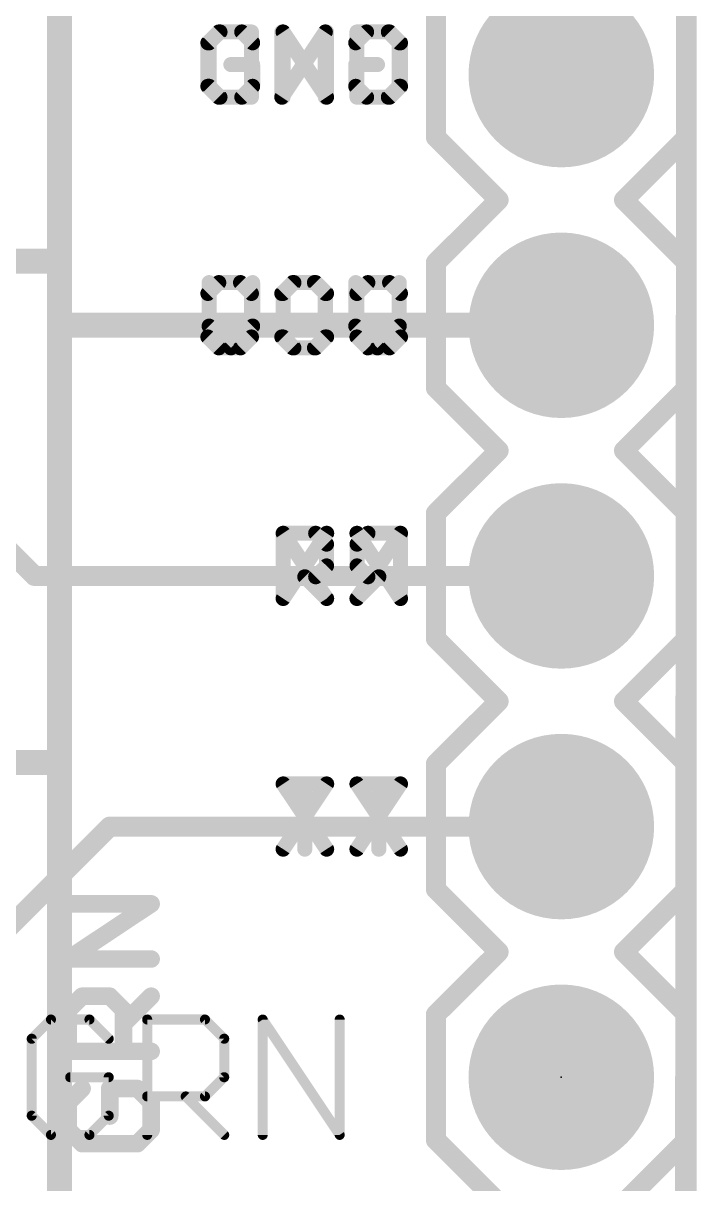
# Model space of a CAD drawing. Extents: x -0.1 to 26.8, y -10.2 to 23.
# Drawn here: x 19.95 to 26.77, y 4 to 15.76 of the extents above; entities that cross this region are included whole.
import ezdxf

# ---------------------------------------------------------------- set-up
doc = ezdxf.new("R2010")
doc.units = 0
for name, color, linetype in [('1', 12, 'CONTINUOUS'), ('16', 132, 'CONTINUOUS'), ('17', 110, 'CONTINUOUS'), ('20', 53, 'CONTINUOUS'), ('21', 41, 'CONTINUOUS'), ('22', 40, 'CONTINUOUS'), ('23', 53, 'CONTINUOUS'), ('51', 53, 'CONTINUOUS')]:
    doc.layers.add(name, color=color, linetype=linetype)

# ---------------------------------------------------------------- blocks, each defined once
blk = doc.blocks.new('RECT')
blk.add_solid([(-0.5, -0.5), (0.5, -0.5), (-0.5, 0.5), (0.5, 0.5)])
blk = doc.blocks.new('ROUNDP')
at = {"const_width": 0.5}
blk.add_lwpolyline([(0, -0.25, 1), (0, 0.25, 1), (0, -0.25)], format="xyb", dxfattribs=at)

msp = doc.modelspace()

# ---------------------------------------------------------------- linework, layer by layer
at = {"layer": '1'}
for points, const_width in [([(26.67, 0), (26.67, 22.86)], 0.2032), ([(20.32, 13.335), (20.32, 17.78)], 0.254), ([(20.305, 13.35), (19.05, 13.35)], 0.254), ([(20.32, 13.335), (20.305, 13.35)], 0.254), ([(20.32, 12.7), (20.32, 13.335)], 0.254), ([(20.32, 8.255), (20.32, 12.7)], 0.254), ([(20.32, 12.7), (25.4, 12.7)], 0.254), ([(20.305, 8.27), (19.05, 8.27)], 0.254), ([(20.32, 8.255), (20.305, 8.27)], 0.254), ([(20.32, 3.81), (20.32, 8.255)], 0.254)]:
    msp.add_lwpolyline(points, dxfattribs=dict(at, const_width=const_width))
at = {"layer": '1', "const_width": 0.127}
for points in [[(20.3499, 13.3949, 1), (20.2601, 13.3051)], [(20.3835, 13.335, 1), (20.2565, 13.335)], [(20.2751, 13.2901, 1), (20.3649, 13.3799)], [(20.305, 13.2865, 1), (20.305, 13.4135)], [(20.2565, 13.335, 1), (20.3835, 13.335)], [(20.3835, 12.7, 1), (20.2565, 12.7)], [(20.32, 12.7635, 1), (20.32, 12.6365)], [(25.4, 12.6365, 1), (25.4, 12.7635)], [(20.2565, 12.7, 1), (20.3835, 12.7)], [(20.3499, 8.3149, 1), (20.2601, 8.2251)], [(20.3835, 8.255, 1), (20.2565, 8.255)], [(20.2751, 8.2101, 1), (20.3649, 8.2999)], [(20.305, 8.2065, 1), (20.305, 8.3335)], [(20.2565, 8.255, 1), (20.3835, 8.255)]]:
    msp.add_lwpolyline(points, format="xyb", dxfattribs=at)
at = {"layer": '16', "const_width": 0.2032}
for points in [[(26.67, 0), (26.67, 22.86)], [(19.304, 10.922), (20.066, 10.16)], [(20.066, 10.16), (25.4, 10.16)], [(19.177, 5.969), (20.828, 7.62)], [(20.828, 7.62), (25.4, 7.62)]]:
    msp.add_lwpolyline(points, dxfattribs=at)
at = {"layer": '16', "const_width": 0.1016}
for points in [[(20.066, 10.2108, 1), (20.066, 10.1092)], [(20.0301, 10.1241, 1), (20.1019, 10.1959)], [(25.4, 10.1092, 1), (25.4, 10.2108)], [(20.828, 7.6708, 1), (20.828, 7.5692)], [(20.8639, 7.5841, 1), (20.7921, 7.6559)], [(25.4, 7.5692, 1), (25.4, 7.6708)]]:
    msp.add_lwpolyline(points, format="xyb", dxfattribs=at)
at = {"layer": '20', "const_width": 0.2032}
msp.add_lwpolyline([(26.65, 0), (26.67, 22.86)], dxfattribs=at)
at = {"layer": '21'}
for points, const_width in [([(24.13, 14.605), (24.13, 15.875)], 0.2032), ([(26.67, 15.875), (26.67, 14.605)], 0.2032), ([(21.9441, 15.6724), (21.834, 15.5622)], 0.1524), ([(22.1644, 15.6724), (21.9441, 15.6724)], 0.1524), ([(22.2746, 15.5622), (22.1644, 15.6724)], 0.1524), ([(22.5824, 15.0114), (22.5824, 15.6724)], 0.1524), ([(22.5824, 15.6724), (23.023, 15.0114)], 0.1524), ([(23.023, 15.0114), (23.023, 15.6724)], 0.1524), ([(23.3308, 15.6724), (23.3308, 15.0114)], 0.1524), ([(23.6613, 15.6724), (23.3308, 15.6724)], 0.1524), ([(23.7714, 15.5622), (23.6613, 15.6724)], 0.1524), ([(21.834, 15.5622), (21.834, 15.1216)], 0.1524), ([(23.7714, 15.1216), (23.7714, 15.5622)], 0.1524), ([(22.2746, 15.3419), (22.0543, 15.3419)], 0.1524), ([(22.2746, 15.1216), (22.2746, 15.3419)], 0.1524), ([(21.834, 15.1216), (21.9441, 15.0114)], 0.1524), ([(22.1644, 15.0114), (22.2746, 15.1216)], 0.1524), ([(23.6613, 15.0114), (23.7714, 15.1216)], 0.1524), ([(21.9441, 15.0114), (22.1644, 15.0114)], 0.1524), ([(23.3308, 15.0114), (23.6613, 15.0114)], 0.1524), ([(24.765, 13.97), (24.13, 14.605)], 0.2032), ([(26.67, 14.605), (26.035, 13.97)], 0.2032), ([(24.13, 13.335), (24.765, 13.97)], 0.2032), ([(26.035, 13.97), (26.67, 13.335)], 0.2032), ([(24.13, 12.065), (24.13, 13.335)], 0.2032), ([(26.67, 13.335), (26.67, 12.065)], 0.2032), ([(21.834, 13.1324), (21.834, 12.6917)], 0.1524), ([(22.2746, 12.6917), (22.2746, 13.1324)], 0.1524), ([(22.6925, 13.1324), (22.5824, 13.0222)], 0.1524), ([(22.9129, 13.1324), (22.6925, 13.1324)], 0.1524), ([(23.023, 13.0222), (22.9129, 13.1324)], 0.1524), ([(23.4409, 13.1324), (23.3308, 13.0222)], 0.1524), ([(23.6613, 13.1324), (23.4409, 13.1324)], 0.1524), ([(23.7714, 13.0222), (23.6613, 13.1324)], 0.1524), ([(22.5824, 13.0222), (22.5824, 12.5816)], 0.1524), ([(23.3308, 13.0222), (23.3308, 12.5816)], 0.1524), ([(21.834, 12.6917), (22.0543, 12.4714)], 0.1524), ([(22.0543, 12.4714), (22.2746, 12.6917)], 0.1524), ([(22.5824, 12.5816), (22.6925, 12.4714)], 0.1524), ([(22.9129, 12.4714), (23.023, 12.5816)], 0.1524), ([(23.3308, 12.5816), (23.4409, 12.4714)], 0.1524), ([(23.6613, 12.4714), (23.7714, 12.5816)], 0.1524), ([(22.6925, 12.4714), (22.9129, 12.4714)], 0.1524), ([(23.4409, 12.4714), (23.6613, 12.4714)], 0.1524), ([(24.13, 12.065), (24.765, 11.43)], 0.2032), ([(26.035, 11.43), (26.67, 12.065)], 0.2032), ([(24.13, 10.795), (24.765, 11.43)], 0.2032), ([(26.035, 11.43), (26.67, 10.795)], 0.2032), ([(24.13, 9.525), (24.13, 10.795)], 0.2032), ([(26.67, 10.795), (26.67, 9.525)], 0.2032), ([(22.5824, 9.9314), (22.5824, 10.5924)], 0.1524), ([(22.5824, 10.5924), (22.9129, 10.5924)], 0.1524), ([(22.9129, 10.5924), (23.023, 10.4822)], 0.1524), ([(23.3308, 10.5924), (23.7714, 9.9314)], 0.1524), ([(23.7714, 10.5924), (23.3308, 9.9314)], 0.1524), ([(23.023, 10.4822), (23.023, 10.2619)], 0.1524), ([(23.023, 10.2619), (22.9129, 10.1517)], 0.1524), ([(22.9129, 10.1517), (22.5824, 10.1517)], 0.1524), ([(22.8027, 10.1517), (23.023, 9.9314)], 0.1524), ([(24.765, 8.89), (24.13, 9.525)], 0.2032), ([(26.67, 9.525), (26.035, 8.89)], 0.2032), ([(24.13, 8.255), (24.765, 8.89)], 0.2032), ([(26.035, 8.89), (26.67, 8.255)], 0.2032), ([(24.13, 6.985), (24.13, 8.255)], 0.2032), ([(26.67, 8.255), (26.67, 6.985)], 0.2032), ([(22.5824, 8.0524), (23.023, 8.0524)], 0.1524), ([(22.8027, 7.3914), (22.8027, 8.0524)], 0.1524), ([(23.3308, 8.0524), (23.7714, 7.3914)], 0.1524), ([(23.7714, 8.0524), (23.3308, 7.3914)], 0.1524), ([(24.765, 6.35), (24.13, 6.985)], 0.2032), ([(26.67, 6.985), (26.035, 6.35)], 0.2032), ([(20.4082, 6.2779), (21.2471, 6.8372)], 0.1778), ([(21.2471, 6.8372), (20.4082, 6.8372)], 0.1778), ([(21.2471, 6.2779), (20.4082, 6.2779)], 0.1778), ([(24.13, 5.715), (24.765, 6.35)], 0.2032), ([(26.035, 6.35), (26.67, 5.715)], 0.2032), ([(20.4082, 5.7619), (20.548, 5.9017)], 0.1778), ([(20.548, 5.9017), (20.8276, 5.9017)], 0.1778), ([(20.8276, 5.9017), (20.9675, 5.7619)], 0.1778), ([(20.9675, 5.6221), (21.2471, 5.9017)], 0.1778), ([(20.4082, 5.3424), (20.4082, 5.7619)], 0.1778), ([(20.9675, 5.7619), (20.9675, 5.3424)], 0.1778), ([(24.13, 4.445), (24.13, 5.715)], 0.2032), ([(26.67, 5.715), (26.67, 4.445)], 0.2032), ([(21.2471, 5.3424), (20.4082, 5.3424)], 0.1778), ([(20.548, 4.9662), (20.4082, 4.8264)], 0.1778), ([(21.1073, 4.9662), (20.8276, 4.9662)], 0.1778), ([(20.8276, 4.9662), (20.8276, 4.6865)], 0.1778), ([(21.2471, 4.8264), (21.1073, 4.9662)], 0.1778), ([(20.4082, 4.8264), (20.4082, 4.5467)], 0.1778), ([(21.2471, 4.5467), (21.2471, 4.8264)], 0.1778), ([(20.4082, 4.5467), (20.548, 4.4069)], 0.1778), ([(21.1073, 4.4069), (21.2471, 4.5467)], 0.1778), ([(20.548, 4.4069), (21.1073, 4.4069)], 0.1778), ([(24.13, 4.445), (24.765, 3.81)], 0.2032), ([(26.035, 3.81), (26.67, 4.445)], 0.2032)]:
    msp.add_lwpolyline(points, dxfattribs=dict(at, const_width=const_width))
for points, const_width in [([(21.9441, 15.7105, 1), (21.9441, 15.6343)], 0.0762), ([(21.9711, 15.6454, 1), (21.9172, 15.6993)], 0.0762), ([(22.1914, 15.6993, 1), (22.1375, 15.6454)], 0.0762), ([(22.1644, 15.6343, 1), (22.1644, 15.7105)], 0.0762), ([(22.6205, 15.6724, 1), (22.5443, 15.6724)], 0.0762), ([(22.6141, 15.6935, 1), (22.5507, 15.6512)], 0.0762), ([(23.0611, 15.6724, 1), (22.9849, 15.6724)], 0.0762), ([(23.3689, 15.6724, 1), (23.2927, 15.6724)], 0.0762), ([(23.3308, 15.7105, 1), (23.3308, 15.6343)], 0.0762), ([(23.6882, 15.6993, 1), (23.6343, 15.6454)], 0.0762), ([(23.6613, 15.6343, 1), (23.6613, 15.7105)], 0.0762), ([(21.8721, 15.5622, 1), (21.7959, 15.5622)], 0.0762), ([(21.807, 15.5891, 1), (21.8609, 15.5353)], 0.0762), ([(22.2477, 15.5353, 1), (22.3015, 15.5891)], 0.0762), ([(23.8095, 15.5622, 1), (23.7333, 15.5622)], 0.0762), ([(23.7445, 15.5353, 1), (23.7984, 15.5891)], 0.0762), ([(22.0543, 15.38, 1), (22.0543, 15.3038)], 0.0762), ([(22.3127, 15.3419, 1), (22.2365, 15.3419)], 0.0762), ([(22.2746, 15.3038, 1), (22.2746, 15.38)], 0.0762), ([(21.8609, 15.1485, 1), (21.807, 15.0946)], 0.0762), ([(22.3015, 15.0946, 1), (22.2477, 15.1485)], 0.0762), ([(23.7984, 15.0946, 1), (23.7445, 15.1485)], 0.0762), ([(21.7959, 15.1216, 1), (21.8721, 15.1216)], 0.0762), ([(21.9441, 15.0495, 1), (21.9441, 14.9733)], 0.0762), ([(21.9172, 14.9845, 1), (21.9711, 15.0383)], 0.0762), ([(22.1375, 15.0383, 1), (22.1914, 14.9845)], 0.0762), ([(22.1644, 14.9733, 1), (22.1644, 15.0495)], 0.0762), ([(22.2365, 15.1216, 1), (22.3127, 15.1216)], 0.0762), ([(22.9913, 14.9903, 1), (23.0547, 15.0325)], 0.0762), ([(23.3308, 15.0495, 1), (23.3308, 14.9733)], 0.0762), ([(23.6343, 15.0383, 1), (23.6882, 14.9845)], 0.0762), ([(23.6613, 14.9733, 1), (23.6613, 15.0495)], 0.0762), ([(23.7333, 15.1216, 1), (23.8095, 15.1216)], 0.0762), ([(22.5443, 15.0114, 1), (22.6205, 15.0114)], 0.0762), ([(22.9849, 15.0114, 1), (23.0611, 15.0114)], 0.0762), ([(23.2927, 15.0114, 1), (23.3689, 15.0114)], 0.0762), ([(24.1659, 14.6409, 1), (24.0941, 14.5691)], 0.1016), ([(26.7059, 14.5691, 1), (26.6341, 14.6409)], 0.1016), ([(24.0792, 14.605, 1), (24.1808, 14.605)], 0.1016), ([(26.6192, 14.605, 1), (26.7208, 14.605)], 0.1016), ([(24.8009, 13.9341, 1), (24.7291, 14.0059)], 0.1016), ([(24.7291, 13.9341, 1), (24.8009, 14.0059)], 0.1016), ([(26.0709, 14.0059, 1), (25.9991, 13.9341)], 0.1016), ([(25.9991, 14.0059, 1), (26.0709, 13.9341)], 0.1016), ([(24.1808, 13.335, 1), (24.0792, 13.335)], 0.1016), ([(24.0941, 13.3709, 1), (24.1659, 13.2991)], 0.1016), ([(26.7208, 13.335, 1), (26.6192, 13.335)], 0.1016), ([(26.6341, 13.2991, 1), (26.7059, 13.3709)], 0.1016), ([(21.8721, 13.1324, 1), (21.7959, 13.1324)], 0.0762), ([(22.3127, 13.1324, 1), (22.2365, 13.1324)], 0.0762), ([(22.6925, 13.1705, 1), (22.6925, 13.0943)], 0.0762), ([(22.7195, 13.1054, 1), (22.6656, 13.1593)], 0.0762), ([(22.9398, 13.1593, 1), (22.8859, 13.1054)], 0.0762), ([(22.9129, 13.0943, 1), (22.9129, 13.1705)], 0.0762), ([(23.4409, 13.1705, 1), (23.4409, 13.0943)], 0.0762), ([(23.4679, 13.1054, 1), (23.414, 13.1593)], 0.0762), ([(23.6882, 13.1593, 1), (23.6343, 13.1054)], 0.0762), ([(23.6613, 13.0943, 1), (23.6613, 13.1705)], 0.0762), ([(22.6205, 13.0222, 1), (22.5443, 13.0222)], 0.0762), ([(22.5554, 13.0491, 1), (22.6093, 12.9953)], 0.0762), ([(22.9961, 12.9953, 1), (23.05, 13.0491)], 0.0762), ([(23.3689, 13.0222, 1), (23.2927, 13.0222)], 0.0762), ([(23.3038, 13.0491, 1), (23.3577, 12.9953)], 0.0762), ([(23.7445, 12.9953, 1), (23.7984, 13.0491)], 0.0762), ([(21.8609, 12.7187, 1), (21.807, 12.6648)], 0.0762), ([(21.7959, 12.6917, 1), (21.8721, 12.6917)], 0.0762), ([(22.2365, 12.6917, 1), (22.3127, 12.6917)], 0.0762), ([(22.3015, 12.6648, 1), (22.2477, 12.7187)], 0.0762), ([(22.6093, 12.6085, 1), (22.5554, 12.5546)], 0.0762), ([(22.5443, 12.5816, 1), (22.6205, 12.5816)], 0.0762), ([(23.05, 12.5546, 1), (22.9961, 12.6085)], 0.0762), ([(23.3577, 12.6085, 1), (23.3038, 12.5546)], 0.0762), ([(23.2927, 12.5816, 1), (23.3689, 12.5816)], 0.0762), ([(23.7984, 12.5546, 1), (23.7445, 12.6085)], 0.0762), ([(22.0273, 12.4983, 1), (22.0812, 12.4445)], 0.0762), ([(22.0273, 12.4445, 1), (22.0812, 12.4983)], 0.0762), ([(22.6925, 12.5095, 1), (22.6925, 12.4333)], 0.0762), ([(22.6656, 12.4445, 1), (22.7195, 12.4983)], 0.0762), ([(22.8859, 12.4983, 1), (22.9398, 12.4445)], 0.0762), ([(22.9129, 12.4333, 1), (22.9129, 12.5095)], 0.0762), ([(23.4409, 12.5095, 1), (23.4409, 12.4333)], 0.0762), ([(23.414, 12.4445, 1), (23.4679, 12.4983)], 0.0762), ([(23.6343, 12.4983, 1), (23.6882, 12.4445)], 0.0762), ([(23.6613, 12.4333, 1), (23.6613, 12.5095)], 0.0762), ([(24.1659, 12.1009, 1), (24.0941, 12.0291)], 0.1016), ([(24.0792, 12.065, 1), (24.1808, 12.065)], 0.1016), ([(26.6192, 12.065, 1), (26.7208, 12.065)], 0.1016), ([(26.7059, 12.0291, 1), (26.6341, 12.1009)], 0.1016), ([(24.8009, 11.3941, 1), (24.7291, 11.4659)], 0.1016), ([(26.0709, 11.4659, 1), (25.9991, 11.3941)], 0.1016), ([(24.7291, 11.3941, 1), (24.8009, 11.4659)], 0.1016), ([(25.9991, 11.4659, 1), (26.0709, 11.3941)], 0.1016), ([(24.1808, 10.795, 1), (24.0792, 10.795)], 0.1016), ([(24.0941, 10.8309, 1), (24.1659, 10.7591)], 0.1016), ([(26.7208, 10.795, 1), (26.6192, 10.795)], 0.1016), ([(26.6341, 10.7591, 1), (26.7059, 10.8309)], 0.1016), ([(22.6205, 10.5924, 1), (22.5443, 10.5924)], 0.0762), ([(22.5824, 10.6305, 1), (22.5824, 10.5543)], 0.0762), ([(22.9398, 10.6193, 1), (22.8859, 10.5654)], 0.0762), ([(22.9129, 10.5543, 1), (22.9129, 10.6305)], 0.0762), ([(23.3625, 10.6135, 1), (23.2991, 10.5712)], 0.0762), ([(23.8031, 10.5712, 1), (23.7397, 10.6135)], 0.0762), ([(23.0611, 10.4822, 1), (22.9849, 10.4822)], 0.0762), ([(22.9961, 10.4553, 1), (23.05, 10.5091)], 0.0762), ([(22.9849, 10.2619, 1), (23.0611, 10.2619)], 0.0762), ([(23.05, 10.2349, 1), (22.9961, 10.2888)], 0.0762), ([(22.5824, 10.1898, 1), (22.5824, 10.1136)], 0.0762), ([(22.8296, 10.1787, 1), (22.7757, 10.1248)], 0.0762), ([(22.8859, 10.1787, 1), (22.9398, 10.1248)], 0.0762), ([(22.9129, 10.1136, 1), (22.9129, 10.1898)], 0.0762), ([(22.5443, 9.9314, 1), (22.6205, 9.9314)], 0.0762), ([(22.9961, 9.9045, 1), (23.0499, 9.9583)], 0.0762), ([(23.2991, 9.9525, 1), (23.3625, 9.9103)], 0.0762), ([(23.7397, 9.9103, 1), (23.8031, 9.9525)], 0.0762), ([(24.1659, 9.5609, 1), (24.0941, 9.4891)], 0.1016), ([(24.0792, 9.525, 1), (24.1808, 9.525)], 0.1016), ([(26.6192, 9.525, 1), (26.7208, 9.525)], 0.1016), ([(26.7059, 9.4891, 1), (26.6341, 9.5609)], 0.1016), ([(24.8009, 8.8541, 1), (24.7291, 8.9259)], 0.1016), ([(24.7291, 8.8541, 1), (24.8009, 8.9259)], 0.1016), ([(26.0709, 8.9259, 1), (25.9991, 8.8541)], 0.1016), ([(25.9991, 8.9259, 1), (26.0709, 8.8541)], 0.1016), ([(24.1808, 8.255, 1), (24.0792, 8.255)], 0.1016), ([(26.7208, 8.255, 1), (26.6192, 8.255)], 0.1016), ([(24.0941, 8.2909, 1), (24.1659, 8.2191)], 0.1016), ([(26.6341, 8.2191, 1), (26.7059, 8.2909)], 0.1016), ([(22.5824, 8.0905, 1), (22.5824, 8.0143)], 0.0762), ([(22.8408, 8.0524, 1), (22.7646, 8.0524)], 0.0762), ([(23.023, 8.0143, 1), (23.023, 8.0905)], 0.0762), ([(23.3625, 8.0735, 1), (23.2991, 8.0312)], 0.0762), ([(23.8031, 8.0312, 1), (23.7397, 8.0735)], 0.0762), ([(22.7646, 7.3914, 1), (22.8408, 7.3914)], 0.0762), ([(23.2991, 7.4125, 1), (23.3625, 7.3703)], 0.0762), ([(23.7397, 7.3703, 1), (23.8031, 7.4125)], 0.0762), ([(24.1659, 7.0209, 1), (24.0941, 6.9491)], 0.1016), ([(26.7059, 6.9491, 1), (26.6341, 7.0209)], 0.1016), ([(24.0792, 6.985, 1), (24.1808, 6.985)], 0.1016), ([(26.6192, 6.985, 1), (26.7208, 6.985)], 0.1016), ([(20.4082, 6.8817, 1), (20.4082, 6.7928)], 0.0889), ([(21.2718, 6.8002, 1), (21.2224, 6.8742)], 0.0889), ([(21.2471, 6.7928, 1), (21.2471, 6.8817)], 0.0889), ([(20.4082, 6.3224, 1), (20.4082, 6.2335)], 0.0889), ([(20.3835, 6.3149, 1), (20.4328, 6.241)], 0.0889), ([(21.2471, 6.2335, 1), (21.2471, 6.3224)], 0.0889), ([(24.8009, 6.3141, 1), (24.7291, 6.3859)], 0.1016), ([(24.7291, 6.3141, 1), (24.8009, 6.3859)], 0.1016), ([(26.0709, 6.3859, 1), (25.9991, 6.3141)], 0.1016), ([(25.9991, 6.3859, 1), (26.0709, 6.3141)], 0.1016), ([(20.548, 5.9461, 1), (20.548, 5.8572)], 0.0889), ([(20.5794, 5.8703, 1), (20.5166, 5.9331)], 0.0889), ([(20.8591, 5.9331, 1), (20.7962, 5.8703)], 0.0889), ([(20.8276, 5.8572, 1), (20.8276, 5.9461)], 0.0889), ([(21.2785, 5.8703, 1), (21.2157, 5.9331)], 0.0889), ([(20.4526, 5.7619, 1), (20.3637, 5.7619)], 0.0889), ([(20.3768, 5.7933, 1), (20.4396, 5.7304)], 0.0889), ([(21.0119, 5.7619, 1), (20.923, 5.7619)], 0.0889), ([(20.936, 5.7304, 1), (20.9989, 5.7933)], 0.0889), ([(24.1808, 5.715, 1), (24.0792, 5.715)], 0.1016), ([(24.0941, 5.7509, 1), (24.1659, 5.6791)], 0.1016), ([(26.7208, 5.715, 1), (26.6192, 5.715)], 0.1016), ([(26.6341, 5.6791, 1), (26.7059, 5.7509)], 0.1016), ([(20.936, 5.6535, 1), (20.9989, 5.5906)], 0.0889), ([(20.4082, 5.3869, 1), (20.4082, 5.298)], 0.0889), ([(21.2471, 5.298, 1), (21.2471, 5.3869)], 0.0889), ([(20.3637, 5.3424, 1), (20.4526, 5.3424)], 0.0889), ([(20.923, 5.3424, 1), (21.0119, 5.3424)], 0.0889), ([(20.5794, 4.9347, 1), (20.5166, 4.9976)], 0.0889), ([(20.8276, 5.0106, 1), (20.8276, 4.9217)], 0.0889), ([(20.8721, 4.9662, 1), (20.7832, 4.9662)], 0.0889), ([(21.1387, 4.9976, 1), (21.0759, 4.9347)], 0.0889), ([(21.1073, 4.9217, 1), (21.1073, 5.0106)], 0.0889), ([(20.4526, 4.8264, 1), (20.3637, 4.8264)], 0.0889), ([(20.3768, 4.8578, 1), (20.4396, 4.7949)], 0.0889), ([(21.2916, 4.8264, 1), (21.2026, 4.8264)], 0.0889), ([(21.2157, 4.7949, 1), (21.2785, 4.8578)], 0.0889), ([(20.7832, 4.6865, 1), (20.8721, 4.6865)], 0.0889), ([(20.4396, 4.5781, 1), (20.3768, 4.5153)], 0.0889), ([(20.3637, 4.5467, 1), (20.4526, 4.5467)], 0.0889), ([(21.2026, 4.5467, 1), (21.2916, 4.5467)], 0.0889), ([(21.2785, 4.5153, 1), (21.2157, 4.5781)], 0.0889), ([(20.548, 4.4514, 1), (20.548, 4.3624)], 0.0889), ([(20.5166, 4.3755, 1), (20.5794, 4.4383)], 0.0889), ([(21.0759, 4.4383, 1), (21.1387, 4.3755)], 0.0889), ([(21.1073, 4.3624, 1), (21.1073, 4.4514)], 0.0889), ([(24.1659, 4.4809, 1), (24.0941, 4.4091)], 0.1016), ([(24.0792, 4.445, 1), (24.1808, 4.445)], 0.1016), ([(26.6192, 4.445, 1), (26.7208, 4.445)], 0.1016), ([(26.7059, 4.4091, 1), (26.6341, 4.4809)], 0.1016)]:
    msp.add_lwpolyline(points, format="xyb", dxfattribs=dict(at, const_width=const_width))
at = {"layer": '22', "const_width": 0.1524}
for points in [[(21.8216, 15.5622), (21.9317, 15.6724)], [(21.9317, 15.6724), (22.2622, 15.6724)], [(22.2622, 15.6724), (22.2622, 15.0114)], [(23.0106, 15.6724), (22.57, 15.0114)], [(22.57, 15.0114), (22.57, 15.6724)], [(23.0106, 15.0114), (23.0106, 15.6724)], [(23.3184, 15.5622), (23.4286, 15.6724)], [(23.4286, 15.6724), (23.6489, 15.6724)], [(23.6489, 15.6724), (23.759, 15.5622)], [(21.8216, 15.1216), (21.8216, 15.5622)], [(23.759, 15.5622), (23.759, 15.1216)], [(23.3184, 15.1216), (23.3184, 15.3419)], [(23.3184, 15.3419), (23.5387, 15.3419)], [(21.9317, 15.0114), (21.8216, 15.1216)], [(23.4286, 15.0114), (23.3184, 15.1216)], [(23.759, 15.1216), (23.6489, 15.0114)], [(22.2622, 15.0114), (21.9317, 15.0114)], [(23.6489, 15.0114), (23.4286, 15.0114)], [(21.8216, 13.0222), (21.9317, 13.1324)], [(21.9317, 13.1324), (22.1521, 13.1324)], [(22.1521, 13.1324), (22.2622, 13.0222)], [(22.57, 13.0222), (22.6802, 13.1324)], [(22.6802, 13.1324), (22.9005, 13.1324)], [(22.9005, 13.1324), (23.0106, 13.0222)], [(23.3184, 12.6917), (23.3184, 13.1324)], [(23.759, 13.1324), (23.759, 12.6917)], [(22.2622, 13.0222), (22.2622, 12.5816)], [(23.0106, 13.0222), (23.0106, 12.5816)], [(23.5387, 12.4714), (23.3184, 12.6917)], [(23.759, 12.6917), (23.5387, 12.4714)], [(21.9317, 12.4714), (21.8216, 12.5816)], [(22.2622, 12.5816), (22.1521, 12.4714)], [(22.6802, 12.4714), (22.57, 12.5816)], [(23.0106, 12.5816), (22.9005, 12.4714)], [(22.1521, 12.4714), (21.9317, 12.4714)], [(22.9005, 12.4714), (22.6802, 12.4714)], [(23.0242, 10.5924), (22.5836, 9.9314)], [(22.5836, 10.5924), (23.0242, 9.9314)], [(23.4422, 10.5924), (23.332, 10.4822)], [(23.7726, 10.5924), (23.4422, 10.5924)], [(23.7726, 9.9314), (23.7726, 10.5924)], [(23.332, 10.4822), (23.332, 10.2619)], [(23.332, 10.2619), (23.4422, 10.1517)], [(23.5523, 10.1517), (23.332, 9.9314)], [(23.4422, 10.1517), (23.7726, 10.1517)], [(23.0242, 8.0524), (22.5836, 7.3914)], [(22.5836, 8.0524), (23.0242, 7.3914)], [(23.7726, 8.0524), (23.332, 8.0524)], [(23.5523, 7.3914), (23.5523, 8.0524)]]:
    msp.add_lwpolyline(points, dxfattribs=at)
at = {"layer": '22', "const_width": 0.0762}
for points in [[(21.9317, 15.7105, 1), (21.9317, 15.6343)], [(21.9587, 15.6454, 1), (21.9048, 15.6993)], [(22.3003, 15.6724, 1), (22.2241, 15.6724)], [(22.2622, 15.6343, 1), (22.2622, 15.7105)], [(22.6081, 15.6724, 1), (22.5319, 15.6724)], [(23.0487, 15.6724, 1), (22.9725, 15.6724)], [(23.0423, 15.6512, 1), (22.9789, 15.6935)], [(23.4286, 15.7105, 1), (23.4286, 15.6343)], [(23.4555, 15.6454, 1), (23.4016, 15.6993)], [(23.6758, 15.6993, 1), (23.6219, 15.6454)], [(23.6489, 15.6343, 1), (23.6489, 15.7105)], [(21.8597, 15.5622, 1), (21.7835, 15.5622)], [(21.7946, 15.5891, 1), (21.8485, 15.5353)], [(23.2915, 15.5891, 1), (23.3453, 15.5353)], [(23.7971, 15.5622, 1), (23.7209, 15.5622)], [(23.7321, 15.5353, 1), (23.786, 15.5891)], [(23.3565, 15.3419, 1), (23.2803, 15.3419)], [(23.3184, 15.38, 1), (23.3184, 15.3038)], [(23.5387, 15.3038, 1), (23.5387, 15.38)], [(21.8485, 15.1485, 1), (21.7946, 15.0946)], [(23.3453, 15.1485, 1), (23.2915, 15.0946)], [(23.786, 15.0946, 1), (23.7321, 15.1485)], [(21.7835, 15.1216, 1), (21.8597, 15.1216)], [(21.9317, 15.0495, 1), (21.9317, 14.9733)], [(21.9048, 14.9845, 1), (21.9587, 15.0383)], [(22.2622, 14.9733, 1), (22.2622, 15.0495)], [(22.5383, 15.0325, 1), (22.6017, 14.9903)], [(23.2803, 15.1216, 1), (23.3565, 15.1216)], [(23.4286, 15.0495, 1), (23.4286, 14.9733)], [(23.4016, 14.9845, 1), (23.4555, 15.0383)], [(23.6219, 15.0383, 1), (23.6758, 14.9845)], [(23.6489, 14.9733, 1), (23.6489, 15.0495)], [(23.7209, 15.1216, 1), (23.7971, 15.1216)], [(22.2241, 15.0114, 1), (22.3003, 15.0114)], [(22.5319, 15.0114, 1), (22.6081, 15.0114)], [(22.9725, 15.0114, 1), (23.0487, 15.0114)], [(21.9317, 13.1705, 1), (21.9317, 13.0943)], [(21.9587, 13.1054, 1), (21.9048, 13.1593)], [(22.179, 13.1593, 1), (22.1251, 13.1054)], [(22.1521, 13.0943, 1), (22.1521, 13.1705)], [(22.6802, 13.1705, 1), (22.6802, 13.0943)], [(22.7071, 13.1054, 1), (22.6532, 13.1593)], [(22.9274, 13.1593, 1), (22.8735, 13.1054)], [(22.9005, 13.0943, 1), (22.9005, 13.1705)], [(23.3565, 13.1324, 1), (23.2803, 13.1324)], [(23.7971, 13.1324, 1), (23.7209, 13.1324)], [(21.7946, 13.0491, 1), (21.8485, 12.9953)], [(22.3003, 13.0222, 1), (22.2241, 13.0222)], [(22.2353, 12.9953, 1), (22.2892, 13.0491)], [(22.543, 13.0491, 1), (22.5969, 12.9953)], [(23.0487, 13.0222, 1), (22.9725, 13.0222)], [(22.9837, 12.9953, 1), (23.0376, 13.0491)], [(23.3453, 12.7187, 1), (23.2915, 12.6648)], [(23.2803, 12.6917, 1), (23.3565, 12.6917)], [(23.7209, 12.6917, 1), (23.7971, 12.6917)], [(23.786, 12.6648, 1), (23.7321, 12.7187)], [(21.8485, 12.6085, 1), (21.7946, 12.5546)], [(22.2241, 12.5816, 1), (22.3003, 12.5816)], [(22.2892, 12.5546, 1), (22.2353, 12.6085)], [(22.5969, 12.6085, 1), (22.543, 12.5546)], [(22.9725, 12.5816, 1), (23.0487, 12.5816)], [(23.0376, 12.5546, 1), (22.9837, 12.6085)], [(21.9317, 12.5095, 1), (21.9317, 12.4333)], [(21.9048, 12.4445, 1), (21.9587, 12.4983)], [(22.1251, 12.4983, 1), (22.179, 12.4445)], [(22.1521, 12.4333, 1), (22.1521, 12.5095)], [(22.6802, 12.5095, 1), (22.6802, 12.4333)], [(22.6532, 12.4445, 1), (22.7071, 12.4983)], [(22.8735, 12.4983, 1), (22.9274, 12.4445)], [(22.9005, 12.4333, 1), (22.9005, 12.5095)], [(23.5118, 12.4983, 1), (23.5657, 12.4445)], [(23.5118, 12.4445, 1), (23.5657, 12.4983)], [(22.6153, 10.6135, 1), (22.5519, 10.5712)], [(23.0559, 10.5712, 1), (22.9925, 10.6135)], [(23.4422, 10.6305, 1), (23.4422, 10.5543)], [(23.4691, 10.5654, 1), (23.4152, 10.6193)], [(23.8107, 10.5924, 1), (23.7345, 10.5924)], [(23.7726, 10.5543, 1), (23.7726, 10.6305)], [(23.3701, 10.4822, 1), (23.2939, 10.4822)], [(23.305, 10.5091, 1), (23.3589, 10.4553)], [(23.3589, 10.2888, 1), (23.305, 10.2349)], [(23.2939, 10.2619, 1), (23.3701, 10.2619)], [(23.4422, 10.1898, 1), (23.4422, 10.1136)], [(23.4152, 10.1248, 1), (23.4691, 10.1787)], [(23.5793, 10.1248, 1), (23.5254, 10.1787)], [(23.7726, 10.1136, 1), (23.7726, 10.1898)], [(22.5519, 9.9525, 1), (22.6153, 9.9103)], [(22.9925, 9.9103, 1), (23.0559, 9.9525)], [(23.3051, 9.9583, 1), (23.3589, 9.9045)], [(23.7345, 9.9314, 1), (23.8107, 9.9314)], [(22.6153, 8.0735, 1), (22.5519, 8.0312)], [(23.0559, 8.0312, 1), (22.9925, 8.0735)], [(23.332, 8.0905, 1), (23.332, 8.0143)], [(23.5904, 8.0524, 1), (23.5142, 8.0524)], [(23.7726, 8.0143, 1), (23.7726, 8.0905)], [(22.5519, 7.4125, 1), (22.6153, 7.3703)], [(22.9925, 7.3703, 1), (23.0559, 7.4125)], [(23.5142, 7.3914, 1), (23.5904, 7.3914)]]:
    msp.add_lwpolyline(points, format="xyb", dxfattribs=at)
at = {"layer": '23'}
msp.add_point((25.4, 5.08), dxfattribs=at)
at = {"layer": '51', "const_width": 0.1016}
for points in [[(20.2325, 5.6652), (20.0376, 5.4703)], [(20.6223, 5.6652), (20.2325, 5.6652)], [(20.8172, 5.4703), (20.6223, 5.6652)], [(21.207, 4.4958), (21.207, 5.6652)], [(21.207, 5.6652), (21.7917, 5.6652)], [(21.7917, 5.6652), (21.9866, 5.4703)], [(22.3764, 4.4958), (22.3764, 5.6652)], [(22.3764, 5.6652), (23.156, 4.4958)], [(23.156, 4.4958), (23.156, 5.6652)], [(20.0376, 5.4703), (20.0376, 4.6907)], [(21.9866, 5.4703), (21.9866, 5.0805)], [(20.8172, 5.0805), (20.4274, 5.0805)], [(20.8172, 4.6907), (20.8172, 5.0805)], [(21.9866, 5.0805), (21.7917, 4.8856)], [(21.7917, 4.8856), (21.207, 4.8856)], [(21.5968, 4.8856), (21.9866, 4.4958)], [(20.0376, 4.6907), (20.2325, 4.4958)], [(20.6223, 4.4958), (20.8172, 4.6907)], [(20.2325, 4.4958), (20.6223, 4.4958)]]:
    msp.add_lwpolyline(points, dxfattribs=at)
at = {"layer": '51', "const_width": 0.0508}
for points in [[(20.2325, 5.6906, 1), (20.2325, 5.6398)], [(20.2505, 5.6472, 1), (20.2145, 5.6832)], [(20.6403, 5.6832, 1), (20.6043, 5.6472)], [(20.6223, 5.6398, 1), (20.6223, 5.6906)], [(21.2324, 5.6652, 1), (21.1816, 5.6652)], [(21.207, 5.6906, 1), (21.207, 5.6398)], [(21.8097, 5.6832, 1), (21.7737, 5.6472)], [(21.7917, 5.6398, 1), (21.7917, 5.6906)], [(22.4018, 5.6652, 1), (22.351, 5.6652)], [(22.3975, 5.6793, 1), (22.3553, 5.6511)], [(23.1814, 5.6652, 1), (23.1306, 5.6652)], [(20.0196, 5.4883, 1), (20.0556, 5.4523)], [(20.063, 5.4703, 1), (20.0122, 5.4703)], [(20.7992, 5.4523, 1), (20.8352, 5.4883)], [(22.012, 5.4703, 1), (21.9612, 5.4703)], [(21.9686, 5.4523, 1), (22.0046, 5.4883)], [(20.4274, 5.1059, 1), (20.4274, 5.0551)], [(20.8426, 5.0805, 1), (20.7918, 5.0805)], [(20.8172, 5.0551, 1), (20.8172, 5.1059)], [(21.9612, 5.0805, 1), (22.012, 5.0805)], [(22.0046, 5.0625, 1), (21.9686, 5.0985)], [(21.207, 4.911, 1), (21.207, 4.8602)], [(21.6148, 4.9036, 1), (21.5788, 4.8676)], [(21.7737, 4.9036, 1), (21.8097, 4.8676)], [(21.7917, 4.8602, 1), (21.7917, 4.911)], [(20.0556, 4.7087, 1), (20.0196, 4.6727)], [(20.0122, 4.6907, 1), (20.063, 4.6907)], [(20.7918, 4.6907, 1), (20.8426, 4.6907)], [(20.8352, 4.6727, 1), (20.7992, 4.7087)], [(20.2325, 4.5212, 1), (20.2325, 4.4704)], [(20.2145, 4.4778, 1), (20.2505, 4.5138)], [(20.6043, 4.5138, 1), (20.6403, 4.4778)], [(20.6223, 4.4704, 1), (20.6223, 4.5212)], [(21.1816, 4.4958, 1), (21.2324, 4.4958)], [(21.9686, 4.4778, 1), (22.0046, 4.5138)], [(22.351, 4.4958, 1), (22.4018, 4.4958)], [(23.1306, 4.4958, 1), (23.1814, 4.4958)], [(23.1349, 4.4817, 1), (23.1771, 4.5099)]]:
    msp.add_lwpolyline(points, format="xyb", dxfattribs=at)

# ---------------------------------------------------------------- block references
at = {"layer": '17', "xscale": 1.8796, "yscale": 1.8796, "rotation": 180}
for p in [(25.4, 15.24), (25.4, 15.24), (25.4, 12.7), (25.4, 12.7), (25.4, 10.16), (25.4, 10.16), (25.4, 7.62), (25.4, 7.62), (25.4, 5.08), (25.4, 5.08)]:
    msp.add_blockref('ROUNDP', p, dxfattribs=at)
at = {"layer": '51', "xscale": 0.508, "yscale": 0.508, "rotation": 90}
for p in [(25.4, 15.24), (25.4, 12.7), (25.4, 10.16), (25.4, 7.62), (25.4, 5.08)]:
    msp.add_blockref('RECT', p, dxfattribs=at)

doc.saveas('drawing.dxf')
